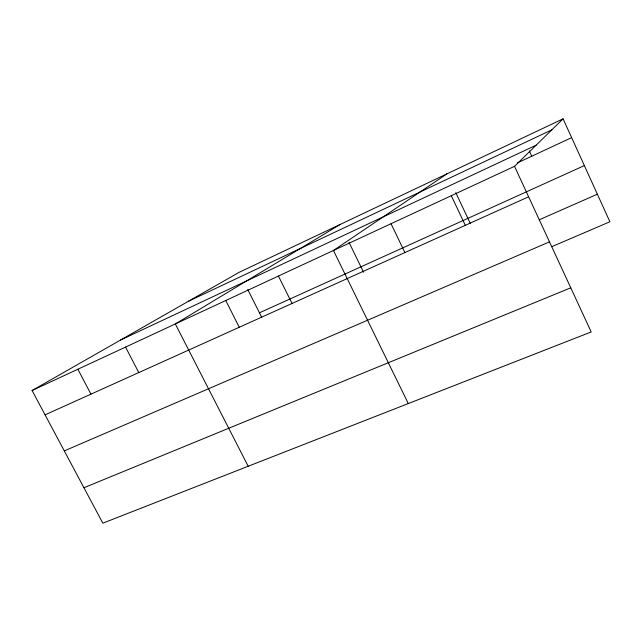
<?xml version="1.0" encoding="UTF-8"?>
<svg xmlns="http://www.w3.org/2000/svg" width="642" height="642" viewBox="0 0 642 642"><rect width="100%" height="100%" fill="white"/><g stroke="black" fill="none" stroke-linecap="round" stroke-linejoin="round"><path stroke-width="0.96" d="M514.531 166.326L591.202 331.938L102.832 523.174L32.1 390.513L514.531 166.326L563.082 118.826L609.9 221.763L551.743 246.697M446.928 173.862L333.455 250.476L408.296 403.561M340.276 224.403L175.33 323.953L248.181 466.261M32.1 390.513L239.145 272.32L563.082 118.826M188.379 301.299L551.815 129.853M120.624 339.979L536.15 145.172M517.332 162.916L571.637 137.637M259.448 312.815L584.348 165.58M45.068 414.836L528.623 196.781M539.28 219.781L597.357 194.189M64.296 450.901L549.496 241.857M83.933 487.735L570.77 287.809M77.851 369.246L90.955 394.14M125.551 347.081L138.792 372.569M225.767 300.512L239.257 327.268M247.756 289.502L261.663 317.236M278.419 276.044L292.046 303.465M349.007 242.339L363.541 272.2M391.026 223.721L404.893 252.571M455.78 192.648L470.377 223.625M451.318 195.706L465.306 225.334M529.313 150.918L531.753 156.207"/></g></svg>
